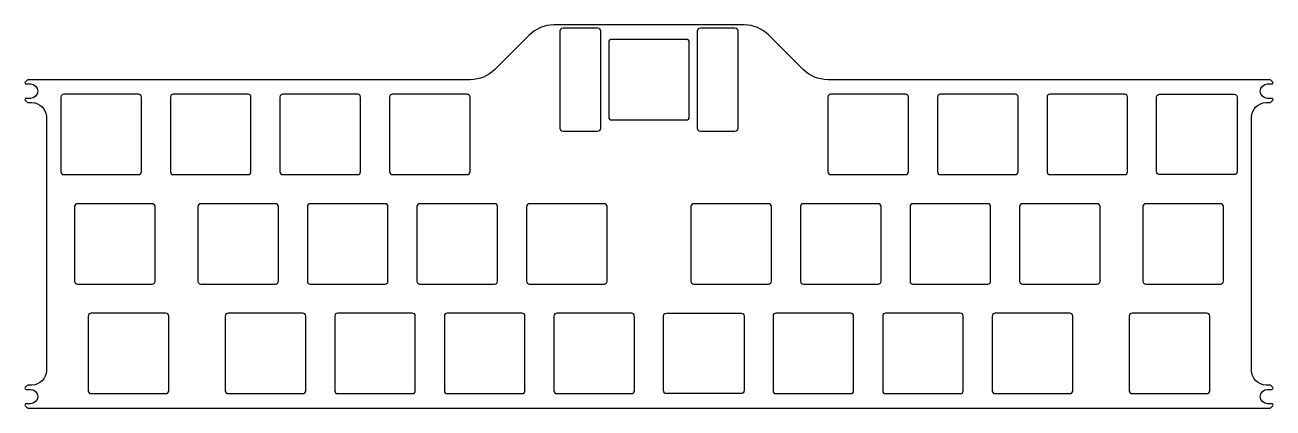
# Model space of a CAD drawing. Header units: millimetres. Extents: x -213 to 4, y 0 to 67.
import ezdxf

# ---------------------------------------------------------------- set-up
doc = ezdxf.new("R2010")
doc.units = ezdxf.units.MM
doc.layers.get('0').update_dxf_attribs({"linetype": 'CONTINUOUS'})

msp = doc.modelspace()

# ---------------------------------------------------------------- linework, layer by layer
for points in [[(-121.34, 66.67, 0.198912), (-125.58, 64.92), (-131.59, 58.91, -0.198912), (-135.84, 57.15), (-212.72, 57.15, 0.198912), (-212.86, 57.09), (-213.21, 56.74, 0.668179), (-213.07, 56.4), (-212.3, 56.4, -1), (-212.3, 53.9), (-213.07, 53.9, 0.668179), (-213.21, 53.56), (-212.86, 53.21, 0.198912), (-212.72, 53.15), (-212.05, 53.15, -0.414214), (-209.55, 50.65), (-209.55, 6.5, -0.414214), (-212.05, 4), (-212.72, 4, 0.198912), (-212.86, 3.94), (-213.21, 3.59, 0.668179), (-213.07, 3.25), (-212.3, 3.25, -1), (-212.3, 0.75), (-213.07, 0.75, 0.668179), (-213.21, 0.41), (-212.86, 0.06, 0.198912), (-212.72, 0), (3.17, 0, 0.198912), (3.31, 0.06), (3.66, 0.41, 0.668179), (3.52, 0.75), (2.75, 0.75, -1), (2.75, 3.25), (3.52, 3.25, 0.668179), (3.66, 3.59), (3.31, 3.94, 0.198912), (3.17, 4), (2.5, 4, -0.414214), (0, 6.5), (0, 50.65, -0.414214), (2.5, 53.15), (3.17, 53.15, 0.198912), (3.31, 53.21), (3.66, 53.56, 0.668179), (3.52, 53.9), (2.75, 53.9, -1), (2.75, 56.4), (3.52, 56.4, 0.668179), (3.66, 56.74), (3.31, 57.09, 0.198912), (3.17, 57.15), (-73.71, 57.15, -0.198912), (-77.96, 58.91), (-83.97, 64.92, 0.198912), (-88.21, 66.67)], [(-113.21, 65.65), (-113.21, 48.65, -0.414214), (-113.71, 48.15), (-119.71, 48.15, -0.414214), (-120.21, 48.65), (-120.21, 65.65, -0.414214), (-119.71, 66.15), (-113.71, 66.15, -0.414214)], [(-95.84, 66.15), (-89.84, 66.15, -0.414214), (-89.34, 65.65), (-89.34, 48.65, -0.414214), (-89.84, 48.15), (-95.84, 48.15, -0.414214), (-96.34, 48.65), (-96.34, 65.65, -0.414214)], [(-98.28, 50.15, 0.414214), (-97.78, 50.65), (-97.78, 63.65, 0.414214), (-98.28, 64.15), (-111.28, 64.15, 0.414214), (-111.78, 63.65), (-111.78, 50.65, 0.414214), (-111.28, 50.15)], [(-193.53, 40.62, 0.414214), (-193.03, 41.12), (-193.03, 54.12, 0.414214), (-193.53, 54.62), (-206.53, 54.62, 0.414214), (-207.03, 54.12), (-207.03, 41.12, 0.414214), (-206.53, 40.62)], [(-174.48, 40.62, 0.414214), (-173.98, 41.12), (-173.98, 54.12, 0.414214), (-174.48, 54.62), (-187.47, 54.62, 0.414214), (-187.97, 54.12), (-187.97, 41.12, 0.414214), (-187.47, 40.62)], [(-155.43, 40.62, 0.414214), (-154.93, 41.12), (-154.93, 54.12, 0.414214), (-155.43, 54.62), (-168.43, 54.62, 0.414214), (-168.93, 54.12), (-168.93, 41.12, 0.414214), (-168.43, 40.62)], [(-136.38, 40.62, 0.414214), (-135.88, 41.12), (-135.88, 54.12, 0.414214), (-136.38, 54.62), (-149.38, 54.62, 0.414214), (-149.88, 54.12), (-149.88, 41.12, 0.414214), (-149.38, 40.62)], [(-60.17, 40.62, 0.414214), (-59.68, 41.12), (-59.68, 54.12, 0.414214), (-60.17, 54.62), (-73.17, 54.62, 0.414214), (-73.67, 54.12), (-73.67, 41.12, 0.414214), (-73.17, 40.62)], [(-41.12, 40.62, 0.414214), (-40.62, 41.12), (-40.62, 54.12, 0.414214), (-41.12, 54.62), (-54.13, 54.62, 0.414214), (-54.62, 54.12), (-54.62, 41.12, 0.414214), (-54.13, 40.62)], [(-22.07, 40.62, 0.414214), (-21.58, 41.12), (-21.58, 54.12, 0.414214), (-22.07, 54.62), (-35.08, 54.62, 0.414214), (-35.58, 54.12), (-35.58, 41.12, 0.414214), (-35.08, 40.62)], [(-2.52, 54.12), (-2.52, 41.12, -0.414214), (-3.02, 40.62), (-16.02, 40.62, -0.414214), (-16.53, 41.12), (-16.53, 54.12, -0.414214), (-16.02, 54.62), (-3.02, 54.62, -0.414214)], [(-191.14, 21.57, 0.414214), (-190.64, 22.07), (-190.64, 35.07, 0.414214), (-191.14, 35.57), (-204.14, 35.57, 0.414214), (-204.64, 35.07), (-204.64, 22.07, 0.414214), (-204.14, 21.57)], [(-169.71, 21.57, 0.414214), (-169.21, 22.07), (-169.21, 35.07, 0.414214), (-169.71, 35.57), (-182.71, 35.57, 0.414214), (-183.21, 35.07), (-183.21, 22.07, 0.414214), (-182.71, 21.57)], [(-164.16, 22.07, 0.414214), (-163.66, 21.57), (-150.66, 21.57, 0.414214), (-150.16, 22.07), (-150.16, 35.07, 0.414214), (-150.66, 35.57), (-163.66, 35.57, 0.414214), (-164.16, 35.07)], [(-131.61, 21.57, 0.414214), (-131.11, 22.07), (-131.11, 35.07, 0.414214), (-131.61, 35.57), (-144.61, 35.57, 0.414214), (-145.11, 35.07), (-145.11, 22.07, 0.414214), (-144.61, 21.57)], [(-112.56, 21.57, 0.414214), (-112.06, 22.07), (-112.06, 35.07, 0.414214), (-112.56, 35.57), (-125.56, 35.57, 0.414214), (-126.06, 35.07), (-126.06, 22.07, 0.414214), (-125.56, 21.57)], [(-83.99, 21.57, 0.414214), (-83.49, 22.07), (-83.49, 35.07, 0.414214), (-83.99, 35.57), (-96.99, 35.57, 0.414214), (-97.49, 35.07), (-97.49, 22.07, 0.414214), (-96.99, 21.57)], [(-64.94, 21.57, 0.414214), (-64.44, 22.07), (-64.44, 35.07, 0.414214), (-64.94, 35.57), (-77.94, 35.57, 0.414214), (-78.44, 35.07), (-78.44, 22.07, 0.414214), (-77.94, 21.57)], [(-45.89, 21.57, 0.414214), (-45.39, 22.07), (-45.39, 35.07, 0.414214), (-45.89, 35.57), (-58.89, 35.57, 0.414214), (-59.39, 35.07), (-59.39, 22.07, 0.414214), (-58.89, 21.57)], [(-26.84, 21.57, 0.414214), (-26.34, 22.07), (-26.34, 35.07, 0.414214), (-26.84, 35.57), (-39.84, 35.57, 0.414214), (-40.34, 35.07), (-40.34, 22.07, 0.414214), (-39.84, 21.57)], [(-18.91, 22.07, 0.414214), (-18.41, 21.57), (-5.41, 21.57, 0.414214), (-4.91, 22.07), (-4.91, 35.07, 0.414214), (-5.41, 35.57), (-18.41, 35.57, 0.414214), (-18.91, 35.07)], [(-202.26, 3.02, 0.414214), (-201.76, 2.52), (-188.76, 2.52, 0.414214), (-188.26, 3.02), (-188.26, 16.02, 0.414214), (-188.76, 16.52), (-201.76, 16.52, 0.414214), (-202.26, 16.02)], [(-164.95, 2.52, 0.414214), (-164.45, 3.02), (-164.45, 16.02, 0.414214), (-164.95, 16.52), (-177.95, 16.52, 0.414214), (-178.45, 16.02), (-178.45, 3.02, 0.414214), (-177.95, 2.52)], [(-145.9, 2.52, 0.414214), (-145.4, 3.02), (-145.4, 16.02, 0.414214), (-145.9, 16.52), (-158.9, 16.52, 0.414214), (-159.4, 16.02), (-159.4, 3.02, 0.414214), (-158.9, 2.52)], [(-126.85, 2.52, 0.414214), (-126.35, 3.02), (-126.35, 16.02, 0.414214), (-126.85, 16.52), (-139.85, 16.52, 0.414214), (-140.35, 16.02), (-140.35, 3.02, 0.414214), (-139.85, 2.52)], [(-107.8, 2.52, 0.414214), (-107.3, 3.02), (-107.3, 16.02, 0.414214), (-107.8, 16.52), (-120.8, 16.52, 0.414214), (-121.3, 16.02), (-121.3, 3.02, 0.414214), (-120.8, 2.52)], [(-88.25, 16.02), (-88.25, 3.02, -0.414214), (-88.75, 2.52), (-101.75, 2.52, -0.414214), (-102.25, 3.02), (-102.25, 16.02, -0.414214), (-101.75, 16.52), (-88.75, 16.52, -0.414214)], [(-69.7, 2.52, 0.414214), (-69.2, 3.02), (-69.2, 16.02, 0.414214), (-69.7, 16.52), (-82.7, 16.52, 0.414214), (-83.2, 16.02), (-83.2, 3.02, 0.414214), (-82.7, 2.52)], [(-50.65, 2.52, 0.414214), (-50.15, 3.02), (-50.15, 16.02, 0.414214), (-50.65, 16.52), (-63.65, 16.52, 0.414214), (-64.15, 16.02), (-64.15, 3.02, 0.414214), (-63.65, 2.52)], [(-31.6, 2.52, 0.414214), (-31.1, 3.02), (-31.1, 16.02, 0.414214), (-31.6, 16.52), (-44.6, 16.52, 0.414214), (-45.1, 16.02), (-45.1, 3.02, 0.414214), (-44.6, 2.52)], [(-7.79, 2.52, 0.414214), (-7.29, 3.02), (-7.29, 16.02, 0.414214), (-7.79, 16.52), (-20.79, 16.52, 0.414214), (-21.29, 16.02), (-21.29, 3.02, 0.414214), (-20.79, 2.52)]]:
    msp.add_lwpolyline(points, format="xyb", close=True)

doc.saveas('drawing.dxf')
